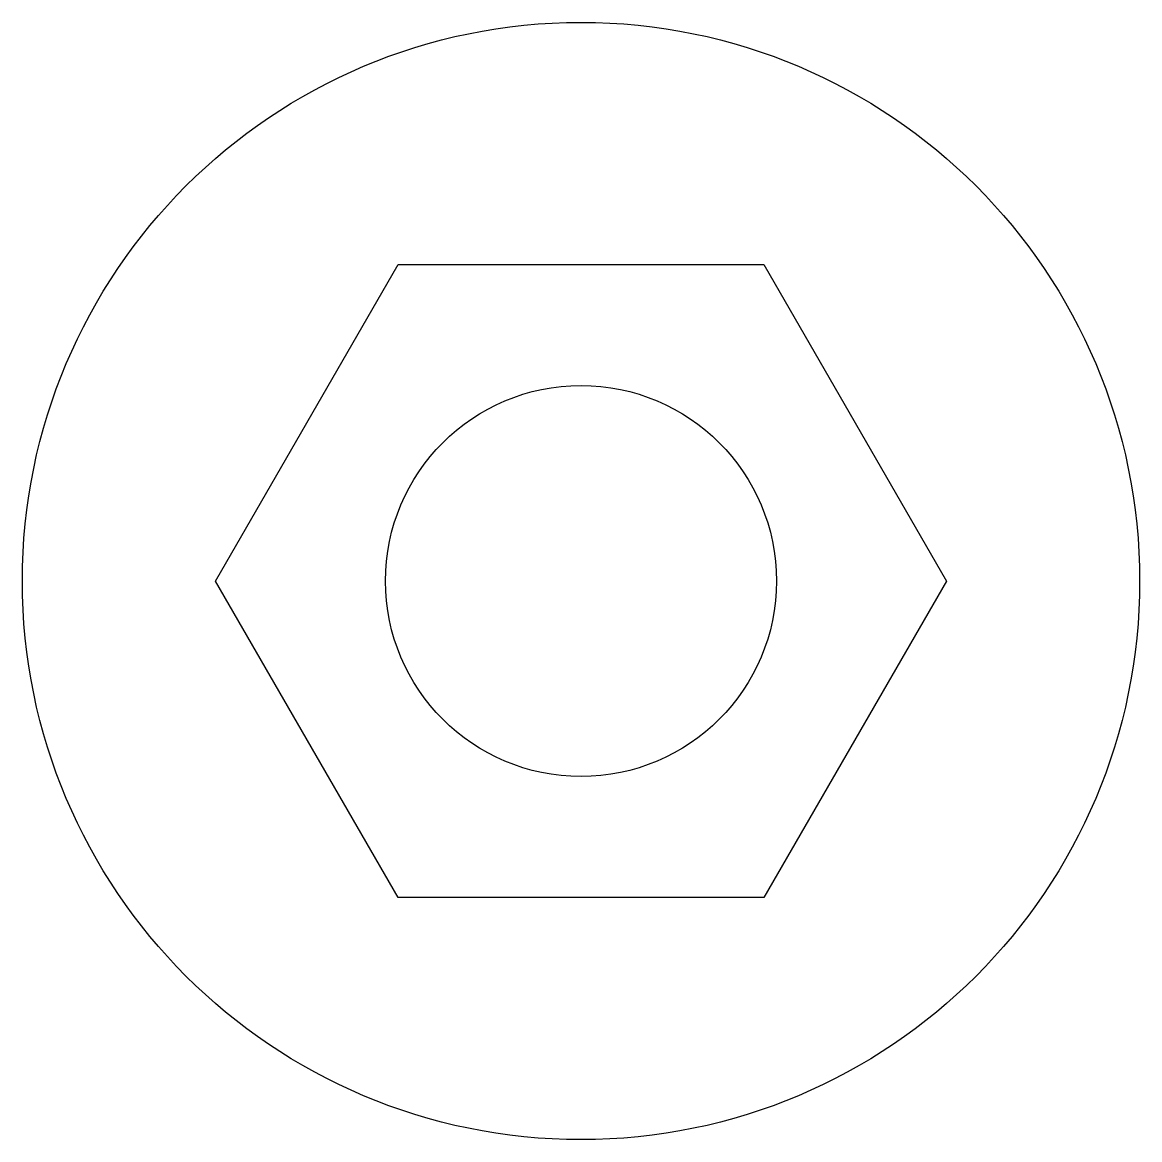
# Model space of a CAD drawing. Header units: millimetres. Extents: x -6 to 6, y -6 to 6.
import ezdxf

# ---------------------------------------------------------------- set-up
doc = ezdxf.new("R2010")
doc.units = ezdxf.units.MM
doc.layers.get('0').update_dxf_attribs({"linetype": 'CONTINUOUS'})

msp = doc.modelspace()

# ---------------------------------------------------------------- linework, layer by layer
msp.add_lwpolyline([(-3.926, 0), (-1.963, 3.4), (1.963, 3.4), (3.926, 0), (1.963, -3.4), (-1.963, -3.4)], close=True)
for radius in [6, 2.1]:
    msp.add_circle((0, 0), radius)

doc.saveas('drawing.dxf')
